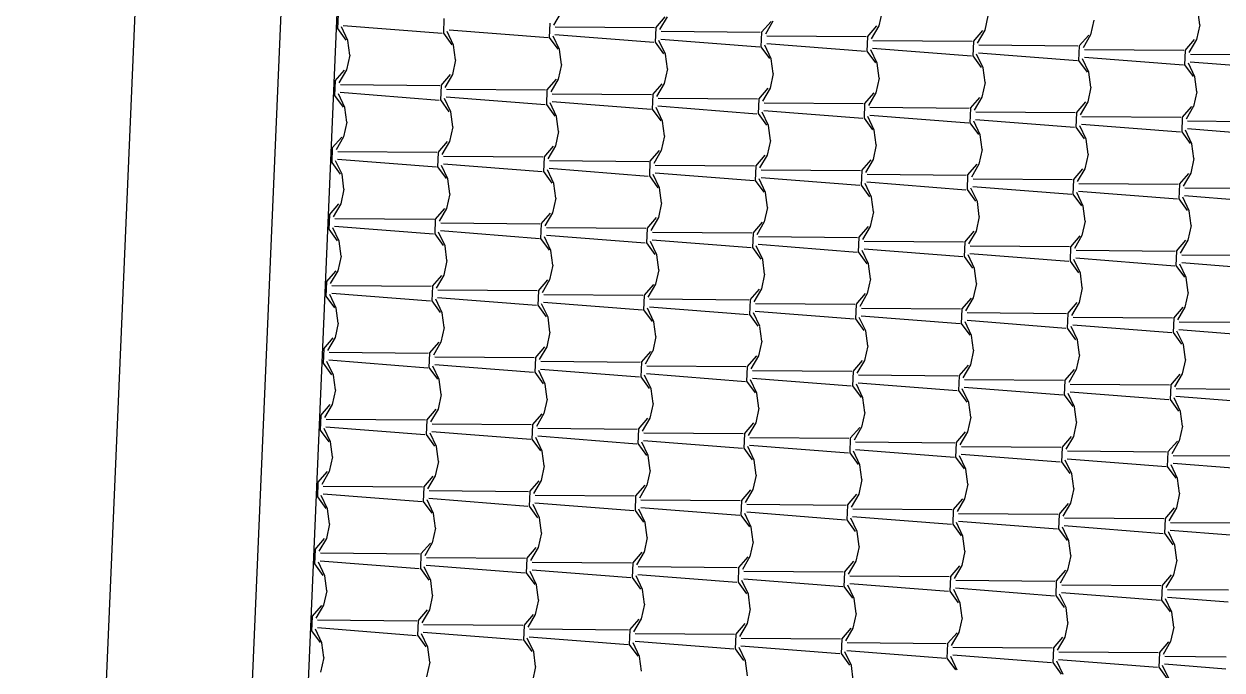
# Model space of a CAD drawing. Extents: x 1037 to 14540, y 1034 to 18285.
# Drawn here: x 6013.7 to 6443.2, y 2989.2 to 3220.7 of the extents above; entities that cross this region are included whole.
import ezdxf

# ---------------------------------------------------------------- set-up
doc = ezdxf.new("R2010")
doc.units = 0
doc.header["$LTSCALE"] = 100
doc.header["$MEASUREMENT"] = 0
doc.layers.get('0').update_dxf_attribs({"color": 240, "linetype": 'CONTINUOUS'})
doc.layers.add('proiezioni', color=252, linetype='CONTINUOUS')
doc.layers.add('retini copertura', color=32, linetype='CONTINUOUS')

# ---------------------------------------------------------------- blocks, each defined once
blk = doc.blocks.new('*X1855')
at = {"color": 0}
for p, q in [((7.8688, 32.2294), (7.8665, 32.1778)), ((8.6685, 32.2365), (8.6415, 32.1902)), ((9.0077, 32.1806), (9.0415, 32.2197)), ((9.0482, 32.2202), (9.0211, 32.1739)), ((9.8191, 32.24), (9.8075, 32.1876)), ((10.1987, 32.2237), (10.1872, 32.1713)), ((10.958, 32.1911), (10.951, 32.2443)), ((7.8665, 32.1778), (7.8969, 32.1359)), ((7.9035, 32.1348), (7.8805, 32.1833)), ((7.8872, 32.189), (8.2418, 32.1613)), ((8.2484, 32.2131), (8.2462, 32.1615)), ((8.6281, 32.1969), (8.6258, 32.1452)), ((8.6473, 32.1841), (9.003, 32.1813)), ((9.0077, 32.1806), (9.0055, 32.1289)), ((9.3874, 32.1643), (9.4212, 32.2034)), ((9.4278, 32.2039), (9.4008, 32.1576)), ((9.767, 32.148), (9.8008, 32.1871)), ((9.8075, 32.1876), (9.7804, 32.1413)), ((10.5784, 32.2074), (10.5668, 32.155)), ((10.958, 32.1911), (10.9465, 32.1387)), ((7.9105, 32.0817), (7.9035, 32.1348)), ((8.2462, 32.1615), (8.2765, 32.1196)), ((8.2831, 32.1185), (8.2601, 32.167)), ((8.2668, 32.1727), (8.6215, 32.145)), ((8.6258, 32.1452), (8.6562, 32.1033)), ((8.6628, 32.1023), (8.6398, 32.1507)), ((8.6465, 32.1564), (9.0011, 32.1287)), ((9.0424, 32.086), (9.0194, 32.1344)), ((9.0261, 32.1401), (9.3808, 32.1124)), ((9.0269, 32.1678), (9.3826, 32.165)), ((9.3874, 32.1643), (9.3851, 32.1126)), ((9.4066, 32.1515), (9.7623, 32.1487)), ((9.767, 32.148), (9.7648, 32.0963)), ((9.7862, 32.1352), (10.1419, 32.1324)), ((10.1467, 32.1317), (10.1444, 32.08)), ((10.1467, 32.1317), (10.1805, 32.1708)), ((10.1871, 32.1713), (10.1601, 32.125)), ((10.5263, 32.1154), (10.5601, 32.1545)), ((10.5668, 32.155), (10.5398, 32.1087)), ((10.906, 32.0991), (10.9398, 32.1382)), ((10.9464, 32.1387), (10.9194, 32.0924)), ((8.2901, 32.0654), (8.2831, 32.1185)), ((8.6698, 32.0491), (8.6628, 32.1022)), ((9.0055, 32.1289), (9.0358, 32.087)), ((9.3851, 32.1126), (9.4155, 32.0707)), ((9.4221, 32.0697), (9.3991, 32.1181)), ((9.4058, 32.1238), (9.7604, 32.0961)), ((9.7648, 32.0963), (9.7951, 32.0544)), ((9.8017, 32.0534), (9.7788, 32.1018)), ((9.7854, 32.1075), (10.1401, 32.0798)), ((10.1651, 32.0912), (10.5197, 32.0635)), ((10.1659, 32.1189), (10.5216, 32.1161)), ((10.5263, 32.1154), (10.5241, 32.0637)), ((10.5455, 32.1026), (10.9012, 32.0998)), ((10.906, 32.0991), (10.9037, 32.0474)), ((7.9105, 32.0817), (7.8989, 32.0293)), ((8.2902, 32.0654), (8.2786, 32.013)), ((8.6698, 32.0491), (8.6583, 31.9967)), ((9.0494, 32.0328), (9.0424, 32.086)), ((9.4291, 32.0165), (9.4221, 32.0697)), ((9.8088, 32.0002), (9.8017, 32.0534)), ((10.1444, 32.08), (10.1748, 32.0381)), ((10.1814, 32.0371), (10.1584, 32.0855)), ((10.5241, 32.0637), (10.5544, 32.0218)), ((10.561, 32.0208), (10.5381, 32.0693)), ((10.5447, 32.075), (10.8994, 32.0473)), ((10.9037, 32.0474), (10.9341, 32.0055)), ((10.9407, 32.0045), (10.9177, 32.053)), ((10.9244, 32.0587), (11.1278, 32.0428)), ((10.9252, 32.0863), (11.1293, 32.0847)), ((7.8585, 31.9897), (7.8923, 32.0288)), ((7.899, 32.0293), (7.8719, 31.983)), ((8.2381, 31.9734), (8.2719, 32.0125)), ((8.2786, 32.013), (8.2516, 31.9667)), ((9.0495, 32.0328), (9.0379, 31.9804)), ((9.4291, 32.0165), (9.4176, 31.9641)), ((10.1884, 31.9839), (10.1814, 32.0371)), ((10.5681, 31.9676), (10.561, 32.0208)), ((10.9477, 31.9513), (10.9407, 32.0045)), ((7.8585, 31.9897), (7.8563, 31.938)), ((7.8777, 31.9769), (8.2334, 31.9741)), ((8.2381, 31.9734), (8.2359, 31.9217)), ((8.2573, 31.9606), (8.613, 31.9578)), ((8.6178, 31.9571), (8.6516, 31.9962)), ((8.6583, 31.9967), (8.6312, 31.9504)), ((8.9974, 31.9408), (9.0312, 31.9799)), ((9.0379, 31.9804), (9.0109, 31.9341)), ((9.3771, 31.9245), (9.4109, 31.9636)), ((9.4176, 31.9641), (9.3905, 31.9178)), ((9.8088, 32.0002), (9.7972, 31.9478)), ((10.1884, 31.9839), (10.1769, 31.9315)), ((10.5681, 31.9676), (10.5565, 31.9152)), ((7.8562, 31.938), (7.8866, 31.8961)), ((7.8932, 31.8951), (7.8702, 31.9435)), ((7.8769, 31.9492), (8.2315, 31.9215)), ((8.2359, 31.9217), (8.2662, 31.8798)), ((8.2728, 31.8788), (8.2499, 31.9272)), ((8.2565, 31.9329), (8.6112, 31.9052)), ((8.6178, 31.9571), (8.6156, 31.9054)), ((8.6362, 31.9166), (8.9908, 31.8889)), ((8.637, 31.9443), (8.9927, 31.9415)), ((8.9974, 31.9408), (8.9952, 31.8891)), ((9.0166, 31.928), (9.3723, 31.9252)), ((9.3771, 31.9245), (9.3749, 31.8728)), ((9.7567, 31.9082), (9.7905, 31.9473)), ((9.7972, 31.9478), (9.7702, 31.9015)), ((10.1364, 31.8919), (10.1702, 31.931)), ((10.1769, 31.9315), (10.1498, 31.8852)), ((10.9477, 31.9513), (10.9362, 31.8989)), ((7.9002, 31.8419), (7.8932, 31.895)), ((8.2798, 31.8256), (8.2728, 31.8788)), ((8.6156, 31.9054), (8.6459, 31.8635)), ((8.6525, 31.8625), (8.6295, 31.9109)), ((8.9952, 31.8891), (9.0255, 31.8472)), ((9.0321, 31.8462), (9.0092, 31.8946)), ((9.0158, 31.9004), (9.3705, 31.8726)), ((9.4118, 31.8299), (9.3888, 31.8784)), ((9.3955, 31.8841), (9.7501, 31.8564)), ((9.3963, 31.9117), (9.752, 31.9089)), ((9.7567, 31.9082), (9.7545, 31.8565)), ((9.7759, 31.8954), (10.1316, 31.8926)), ((10.1364, 31.8919), (10.1342, 31.8402)), ((10.1556, 31.8791), (10.5113, 31.8763)), ((10.516, 31.8756), (10.5138, 31.8239)), ((10.516, 31.8756), (10.5498, 31.9147)), ((10.5565, 31.9152), (10.5295, 31.8689)), ((10.8957, 31.8593), (10.9295, 31.8984)), ((10.9362, 31.899), (10.9091, 31.8526)), ((7.9002, 31.8419), (7.8887, 31.7895)), ((8.6595, 31.8093), (8.6525, 31.8625)), ((9.0392, 31.793), (9.0321, 31.8462)), ((9.3749, 31.8728), (9.4052, 31.8309)), ((9.7545, 31.8565), (9.7848, 31.8146)), ((9.7914, 31.8136), (9.7685, 31.8621)), ((9.7751, 31.8678), (10.1298, 31.8401)), ((10.1342, 31.8402), (10.1645, 31.7983)), ((10.1711, 31.7973), (10.1481, 31.8458)), ((10.1548, 31.8515), (10.5094, 31.8238)), ((10.5344, 31.8352), (10.8891, 31.8075)), ((10.5352, 31.8628), (10.8909, 31.86)), ((10.8957, 31.8593), (10.8935, 31.8076)), ((10.9149, 31.8465), (11.1209, 31.8449)), ((7.8482, 31.7499), (7.882, 31.789)), ((7.8887, 31.7895), (7.8616, 31.7432)), ((8.2799, 31.8256), (8.2683, 31.7732)), ((8.6595, 31.8093), (8.648, 31.7569)), ((9.0392, 31.793), (9.0276, 31.7406)), ((9.4188, 31.7767), (9.4118, 31.8299)), ((9.7985, 31.7604), (9.7914, 31.8136)), ((10.1781, 31.7441), (10.1711, 31.7973)), ((10.5138, 31.8239), (10.5441, 31.782)), ((10.5507, 31.781), (10.5278, 31.8295)), ((10.8935, 31.8076), (10.9238, 31.7658)), ((10.9304, 31.7647), (10.9074, 31.8132)), ((10.9141, 31.8189), (11.1194, 31.8028)), ((7.8482, 31.7499), (7.846, 31.6982)), ((8.2278, 31.7336), (8.2617, 31.7727)), ((8.2683, 31.7732), (8.2413, 31.7269)), ((8.6075, 31.7173), (8.6413, 31.7564)), ((8.648, 31.7569), (8.6209, 31.7106)), ((9.4188, 31.7767), (9.4073, 31.7243)), ((9.7985, 31.7604), (9.7869, 31.708)), ((10.5578, 31.7278), (10.5508, 31.781)), ((10.9374, 31.7115), (10.9304, 31.7647)), ((7.8829, 31.6553), (7.8599, 31.7037)), ((7.8666, 31.7095), (8.2212, 31.6817)), ((7.8674, 31.7371), (8.2231, 31.7343)), ((8.2278, 31.7336), (8.2256, 31.6819)), ((8.247, 31.7208), (8.6027, 31.718)), ((8.6075, 31.7173), (8.6053, 31.6656)), ((8.6267, 31.7045), (8.9824, 31.7017)), ((8.9871, 31.701), (9.021, 31.7401)), ((9.0276, 31.7406), (9.0006, 31.6943)), ((9.3668, 31.6847), (9.4006, 31.7238)), ((9.4073, 31.7243), (9.3802, 31.678)), ((9.7464, 31.6684), (9.7803, 31.7075)), ((9.7869, 31.708), (9.7599, 31.6617)), ((10.1781, 31.7441), (10.1666, 31.6917)), ((10.5578, 31.7278), (10.5462, 31.6754)), ((10.9374, 31.7115), (10.9259, 31.6591)), ((7.846, 31.6982), (7.8763, 31.6563)), ((8.2256, 31.6819), (8.2559, 31.64)), ((8.2625, 31.639), (8.2396, 31.6875)), ((8.2462, 31.6932), (8.6009, 31.6655)), ((8.6053, 31.6656), (8.6356, 31.6237)), ((8.6422, 31.6227), (8.6192, 31.6712)), ((8.6259, 31.6769), (8.9805, 31.6492)), ((8.9871, 31.701), (8.9849, 31.6493)), ((9.0055, 31.6606), (9.3602, 31.6329)), ((9.0063, 31.6882), (9.362, 31.6854)), ((9.3668, 31.6847), (9.3646, 31.633)), ((9.386, 31.6719), (9.7417, 31.6691)), ((9.7464, 31.6684), (9.7442, 31.6167)), ((10.1261, 31.6521), (10.1599, 31.6913)), ((10.1666, 31.6918), (10.1395, 31.6454)), ((10.5057, 31.6358), (10.5396, 31.675)), ((10.5462, 31.6755), (10.5192, 31.6291)), ((10.8854, 31.6195), (10.9192, 31.6587)), ((10.9259, 31.6592), (10.8988, 31.6129)), ((7.8899, 31.6021), (7.8829, 31.6553)), ((8.2696, 31.5858), (8.2625, 31.639)), ((8.6492, 31.5695), (8.6422, 31.6227)), ((8.9849, 31.6493), (9.0152, 31.6074)), ((9.0218, 31.6064), (8.9989, 31.6549)), ((9.3646, 31.633), (9.3949, 31.5911)), ((9.4015, 31.5901), (9.3785, 31.6386)), ((9.3852, 31.6443), (9.7398, 31.6166)), ((9.7442, 31.6167), (9.7745, 31.5749)), ((9.7811, 31.5738), (9.7582, 31.6223)), ((9.7648, 31.628), (10.1195, 31.6003)), ((9.7656, 31.6556), (10.1213, 31.6528)), ((10.1261, 31.6521), (10.1239, 31.6005)), ((10.1453, 31.6393), (10.501, 31.6365)), ((10.5057, 31.6358), (10.5035, 31.5842)), ((10.5249, 31.623), (10.8807, 31.6203)), ((10.8854, 31.6195), (10.8832, 31.5679)), ((7.8899, 31.6021), (7.8784, 31.5497)), ((8.2696, 31.5858), (8.258, 31.5334)), ((9.0289, 31.5532), (9.0218, 31.6064)), ((9.4085, 31.5369), (9.4015, 31.5901)), ((9.7882, 31.5206), (9.7812, 31.5738)), ((10.1239, 31.6005), (10.1542, 31.5586)), ((10.1608, 31.5575), (10.1378, 31.606)), ((10.1445, 31.6117), (10.4991, 31.584)), ((10.5035, 31.5842), (10.5338, 31.5423)), ((10.5405, 31.5412), (10.5175, 31.5897)), ((10.5241, 31.5954), (10.8788, 31.5677)), ((10.9201, 31.5249), (10.8971, 31.5734)), ((10.9038, 31.5791), (11.1109, 31.5629)), ((10.9046, 31.6067), (11.1124, 31.6051)), ((7.8379, 31.5101), (7.8717, 31.5492)), ((7.8784, 31.5497), (7.8513, 31.5034)), ((8.2175, 31.4938), (8.2514, 31.5329)), ((8.258, 31.5334), (8.231, 31.4871)), ((8.6492, 31.5695), (8.6377, 31.5171)), ((9.0289, 31.5532), (9.0173, 31.5008)), ((9.4085, 31.5369), (9.397, 31.4845)), ((10.1678, 31.5043), (10.1608, 31.5575)), ((10.5475, 31.488), (10.5405, 31.5412)), ((10.8832, 31.5679), (10.9135, 31.526)), ((7.8379, 31.5101), (7.8357, 31.4584)), ((7.8571, 31.4973), (8.2128, 31.4945)), ((8.2175, 31.4938), (8.2153, 31.4421)), ((8.5972, 31.4775), (8.631, 31.5166)), ((8.6377, 31.5171), (8.6106, 31.4708)), ((8.9769, 31.4612), (9.0107, 31.5004)), ((9.0173, 31.5009), (8.9903, 31.4545)), ((9.7882, 31.5206), (9.7766, 31.4682)), ((10.1678, 31.5043), (10.1563, 31.452)), ((10.5475, 31.488), (10.5359, 31.4357)), ((10.9271, 31.4718), (10.9201, 31.5249)), ((7.8357, 31.4584), (7.866, 31.4165)), ((7.8726, 31.4155), (7.8496, 31.464)), ((7.8563, 31.4697), (8.211, 31.442)), ((8.2523, 31.3992), (8.2293, 31.4477)), ((8.236, 31.4534), (8.5906, 31.4257)), ((8.2367, 31.481), (8.5925, 31.4782)), ((8.5972, 31.4775), (8.595, 31.4258)), ((8.6164, 31.4647), (8.9721, 31.4619)), ((8.9768, 31.4612), (8.9746, 31.4096)), ((8.996, 31.4484), (9.3518, 31.4457)), ((9.3565, 31.4449), (9.3543, 31.3933)), ((9.3565, 31.4449), (9.3903, 31.4841)), ((9.397, 31.4846), (9.3699, 31.4382)), ((9.7362, 31.4286), (9.77, 31.4678)), ((9.7766, 31.4683), (9.7496, 31.422)), ((10.1158, 31.4123), (10.1496, 31.4515)), ((10.1563, 31.452), (10.1292, 31.4057)), ((10.9271, 31.4717), (10.9156, 31.4194)), ((7.8796, 31.3623), (7.8726, 31.4155)), ((8.2153, 31.4421), (8.2457, 31.4002)), ((8.595, 31.4258), (8.6253, 31.3839)), ((8.6319, 31.3829), (8.6089, 31.4314)), ((8.6156, 31.4371), (8.9703, 31.4094)), ((8.9746, 31.4095), (9.005, 31.3677)), ((9.0116, 31.3666), (8.9886, 31.4151)), ((8.9953, 31.4208), (9.3499, 31.3931)), ((9.3749, 31.4045), (9.7296, 31.3768)), ((9.3757, 31.4321), (9.7314, 31.4294)), ((9.7361, 31.4286), (9.7339, 31.377)), ((9.7553, 31.4158), (10.1111, 31.4131)), ((10.1158, 31.4123), (10.1136, 31.3607)), ((10.4955, 31.396), (10.5293, 31.4352)), ((10.5359, 31.4357), (10.5089, 31.3894)), ((10.8751, 31.3798), (10.9089, 31.4189)), ((10.9156, 31.4194), (10.8885, 31.3731)), ((7.8796, 31.3623), (7.8681, 31.3099)), ((8.2593, 31.346), (8.2522, 31.3992)), ((8.6389, 31.3297), (8.6319, 31.3829)), ((9.0186, 31.3134), (9.0116, 31.3666)), ((9.3543, 31.3933), (9.3846, 31.3514)), ((9.3912, 31.3503), (9.3682, 31.3988)), ((9.7339, 31.377), (9.7643, 31.3351)), ((9.7709, 31.334), (9.7479, 31.3825)), ((9.7546, 31.3882), (10.1092, 31.3605)), ((10.1136, 31.3607), (10.1439, 31.3188)), ((10.1505, 31.3177), (10.1275, 31.3662)), ((10.1342, 31.3719), (10.4889, 31.3442)), ((10.135, 31.3996), (10.4907, 31.3968)), ((10.4954, 31.3961), (10.4932, 31.3444)), ((10.5146, 31.3833), (10.8704, 31.3805)), ((10.8751, 31.3798), (10.8729, 31.3281)), ((10.8943, 31.367), (11.104, 31.3653)), ((8.2593, 31.346), (8.2477, 31.2936)), ((8.6389, 31.3297), (8.6274, 31.2773)), ((9.3982, 31.2971), (9.3912, 31.3503)), ((9.7779, 31.2809), (9.7709, 31.334)), ((10.1575, 31.2646), (10.1505, 31.3177)), ((10.4932, 31.3444), (10.5236, 31.3025)), ((10.5302, 31.3014), (10.5072, 31.3499)), ((10.5139, 31.3556), (10.8685, 31.3279)), ((10.8729, 31.3281), (10.9032, 31.2862)), ((10.9098, 31.2852), (10.8868, 31.3336)), ((10.8935, 31.3393), (11.1025, 31.323)), ((7.8276, 31.2703), (7.8614, 31.3095)), ((7.8681, 31.3099), (7.841, 31.2636)), ((8.2073, 31.254), (8.2411, 31.2932)), ((8.2477, 31.2937), (8.2207, 31.2473)), ((8.5869, 31.2377), (8.6207, 31.2769)), ((8.6274, 31.2774), (8.6003, 31.231)), ((9.0186, 31.3134), (9.007, 31.2611)), ((9.3982, 31.2971), (9.3867, 31.2448)), ((9.7779, 31.2808), (9.7663, 31.2285)), ((10.5372, 31.2483), (10.5302, 31.3014)), ((10.9168, 31.232), (10.9098, 31.2852)), ((7.8276, 31.2703), (7.8254, 31.2187)), ((7.846, 31.2299), (8.2007, 31.2022)), ((7.8468, 31.2575), (8.2025, 31.2548)), ((8.2073, 31.254), (8.205, 31.2024)), ((8.2264, 31.2412), (8.5822, 31.2385)), ((8.5869, 31.2377), (8.5847, 31.1861)), ((8.9666, 31.2214), (9.0004, 31.2606)), ((9.007, 31.2611), (8.98, 31.2148)), ((9.3462, 31.2051), (9.38, 31.2443)), ((9.3867, 31.2448), (9.3596, 31.1985)), ((10.1576, 31.2646), (10.146, 31.2122)), ((10.5372, 31.2483), (10.5257, 31.1959)), ((10.9169, 31.232), (10.9053, 31.1796)), ((7.8254, 31.2186), (7.8557, 31.1768)), ((7.8623, 31.1757), (7.8393, 31.2242)), ((8.205, 31.2024), (8.2354, 31.1605)), ((8.242, 31.1594), (8.219, 31.2079)), ((8.2257, 31.2136), (8.5803, 31.1859)), ((8.5847, 31.1861), (8.615, 31.1442)), ((8.6216, 31.1431), (8.5986, 31.1916)), ((8.6053, 31.1973), (8.96, 31.1696)), ((8.6061, 31.2249), (8.9618, 31.2222)), ((8.9666, 31.2214), (8.9643, 31.1698)), ((8.9857, 31.2087), (9.3415, 31.2059)), ((9.3462, 31.2052), (9.344, 31.1535)), ((9.3654, 31.1924), (9.7211, 31.1896)), ((9.7259, 31.1889), (9.7236, 31.1372)), ((9.7259, 31.1888), (9.7597, 31.228)), ((9.7663, 31.2285), (9.7393, 31.1822)), ((10.1055, 31.1726), (10.1393, 31.2117)), ((10.146, 31.2122), (10.1189, 31.1659)), ((10.4852, 31.1563), (10.519, 31.1954)), ((10.5256, 31.1959), (10.4986, 31.1496)), ((7.8693, 31.1225), (7.8623, 31.1757)), ((8.249, 31.1062), (8.242, 31.1594)), ((8.6286, 31.09), (8.6216, 31.1431)), ((8.9643, 31.1698), (8.9947, 31.1279)), ((9.0013, 31.1268), (8.9783, 31.1753)), ((8.985, 31.181), (9.3396, 31.1533)), ((9.344, 31.1535), (9.3743, 31.1116)), ((9.3809, 31.1106), (9.3579, 31.159)), ((9.3646, 31.1647), (9.7193, 31.137)), ((9.7443, 31.1484), (10.0989, 31.1207)), ((9.745, 31.1761), (10.1008, 31.1733)), ((10.1055, 31.1726), (10.1033, 31.1209)), ((10.1247, 31.1598), (10.4804, 31.157)), ((10.4852, 31.1563), (10.4829, 31.1046)), ((10.5043, 31.1435), (10.8601, 31.1407)), ((10.8648, 31.14), (10.8986, 31.1791)), ((10.9053, 31.1796), (10.8782, 31.1333)), ((7.8693, 31.1225), (7.8578, 31.0702)), ((8.249, 31.1062), (8.2374, 31.0539)), ((9.0083, 31.0737), (9.0013, 31.1268)), ((9.3879, 31.0574), (9.3809, 31.1105)), ((9.7236, 31.1372), (9.754, 31.0953)), ((9.7606, 31.0943), (9.7376, 31.1427)), ((10.1033, 31.1209), (10.1336, 31.079)), ((10.1402, 31.078), (10.1172, 31.1264)), ((10.1239, 31.1321), (10.4786, 31.1044)), ((10.4829, 31.1046), (10.5133, 31.0627)), ((10.5199, 31.0617), (10.4969, 31.1101)), ((10.5036, 31.1158), (10.8582, 31.0881)), ((10.8648, 31.14), (10.8626, 31.0883)), ((10.884, 31.1272), (11.0956, 31.1255)), ((7.8173, 31.0305), (7.8511, 31.0697)), ((7.8578, 31.0702), (7.8307, 31.0239)), ((8.6286, 31.0899), (8.6171, 31.0376)), ((9.0083, 31.0737), (8.9968, 31.0213)), ((9.388, 31.0574), (9.3764, 31.005)), ((9.7676, 31.0411), (9.7606, 31.0942)), ((10.1472, 31.0248), (10.1402, 31.078)), ((10.5269, 31.0085), (10.5199, 31.0617)), ((10.8626, 31.0883), (10.8929, 31.0464)), ((10.8995, 31.0454), (10.8765, 31.0938)), ((10.8832, 31.0996), (11.0941, 31.0831)), ((7.8173, 31.0305), (7.8151, 30.9789)), ((7.8365, 31.0178), (8.1922, 31.015)), ((8.197, 31.0143), (8.1947, 30.9626)), ((8.197, 31.0142), (8.2308, 31.0534)), ((8.2374, 31.0539), (8.2104, 31.0076)), ((8.5766, 30.9979), (8.6104, 31.0371)), ((8.6171, 31.0376), (8.59, 30.9913)), ((8.9563, 30.9817), (8.9901, 31.0208)), ((8.9967, 31.0213), (8.9697, 30.975)), ((9.7676, 31.0411), (9.7561, 30.9887)), ((10.1473, 31.0248), (10.1357, 30.9724)), ((10.9066, 30.9922), (10.8995, 31.0454)), ((7.8151, 30.9789), (7.8454, 30.937)), ((7.852, 30.9359), (7.829, 30.9844)), ((7.8357, 30.9901), (8.1904, 30.9624)), ((8.2154, 30.9738), (8.57, 30.9461)), ((8.2161, 31.0015), (8.5719, 30.9987)), ((8.5766, 30.998), (8.5744, 30.9463)), ((8.5958, 30.9852), (8.9515, 30.9824)), ((8.9563, 30.9817), (8.954, 30.93)), ((9.3359, 30.9654), (9.3697, 31.0045)), ((9.3764, 31.005), (9.3493, 30.9587)), ((9.7156, 30.9491), (9.7494, 30.9882)), ((9.756, 30.9887), (9.729, 30.9424)), ((10.0952, 30.9328), (10.129, 30.9719)), ((10.1357, 30.9724), (10.1087, 30.9261)), ((10.5269, 31.0085), (10.5154, 30.9561)), ((10.9066, 30.9922), (10.895, 30.9398)), ((7.859, 30.8828), (7.852, 30.9359)), ((8.1947, 30.9626), (8.2251, 30.9207)), ((8.2317, 30.9197), (8.2087, 30.9681)), ((8.5744, 30.9463), (8.6047, 30.9044)), ((8.6113, 30.9034), (8.5883, 30.9518)), ((8.595, 30.9575), (8.9497, 30.9298)), ((8.954, 30.93), (8.9844, 30.8881)), ((8.991, 30.8871), (8.968, 30.9355)), ((8.9747, 30.9412), (9.3293, 30.9135)), ((8.9754, 30.9689), (9.3312, 30.9661)), ((9.3359, 30.9654), (9.3337, 30.9137)), ((9.3551, 30.9526), (9.7108, 30.9498)), ((9.7156, 30.9491), (9.7133, 30.8974)), ((9.7347, 30.9363), (10.0905, 30.9335)), ((10.0952, 30.9328), (10.093, 30.8811)), ((10.4749, 30.9165), (10.5087, 30.9556)), ((10.5153, 30.9561), (10.4883, 30.9098)), ((10.8545, 30.9002), (10.8883, 30.9393)), ((10.895, 30.9398), (10.868, 30.8935)), ((8.2387, 30.8665), (8.2317, 30.9196)), ((8.6183, 30.8502), (8.6113, 30.9033)), ((8.998, 30.8339), (8.991, 30.8871)), ((9.3337, 30.9137), (9.364, 30.8718)), ((9.3706, 30.8708), (9.3477, 30.9192)), ((9.3543, 30.9249), (9.709, 30.8972)), ((9.7133, 30.8974), (9.7437, 30.8555)), ((9.7503, 30.8545), (9.7273, 30.9029)), ((9.734, 30.9087), (10.0886, 30.8809)), ((10.1299, 30.8382), (10.107, 30.8866)), ((10.1136, 30.8924), (10.4683, 30.8647)), ((10.1144, 30.92), (10.4701, 30.9172)), ((10.4749, 30.9165), (10.4726, 30.8648)), ((10.494, 30.9037), (10.8498, 30.9009)), ((10.8545, 30.9002), (10.8523, 30.8485)), ((10.8737, 30.8874), (11.0871, 30.8857)), ((7.859, 30.8828), (7.8475, 30.8304)), ((8.2387, 30.8665), (8.2272, 30.8141)), ((8.6184, 30.8502), (8.6068, 30.7978)), ((9.3776, 30.8176), (9.3706, 30.8708)), ((9.7573, 30.8013), (9.7503, 30.8545)), ((10.093, 30.8811), (10.1233, 30.8392)), ((10.4726, 30.8648), (10.503, 30.8229)), ((10.5096, 30.8219), (10.4866, 30.8704)), ((10.4933, 30.8761), (10.8479, 30.8484)), ((10.8523, 30.8485), (10.8826, 30.8066)), ((10.8892, 30.8056), (10.8663, 30.8541)), ((10.8729, 30.8598), (11.0856, 30.8432)), ((7.807, 30.7908), (7.8408, 30.8299)), ((7.8475, 30.8304), (7.8205, 30.7841)), ((8.1867, 30.7745), (8.2205, 30.8136)), ((8.2272, 30.8141), (8.2001, 30.7678)), ((8.998, 30.8339), (8.9865, 30.7815)), ((9.3777, 30.8176), (9.3661, 30.7652)), ((9.7573, 30.8013), (9.7458, 30.7489)), ((10.137, 30.785), (10.1299, 30.8382)), ((10.5166, 30.7687), (10.5096, 30.8219)), ((10.8963, 30.7524), (10.8892, 30.8056)), ((7.807, 30.7908), (7.8048, 30.7391)), ((7.8262, 30.778), (8.1819, 30.7752)), ((8.1867, 30.7745), (8.1845, 30.7228)), ((8.2058, 30.7617), (8.5616, 30.7589)), ((8.5663, 30.7582), (8.5641, 30.7065)), ((8.5663, 30.7582), (8.6001, 30.7973)), ((8.6068, 30.7978), (8.5798, 30.7515)), ((8.946, 30.7419), (8.9798, 30.781)), ((8.9865, 30.7815), (8.9594, 30.7352)), ((9.3256, 30.7256), (9.3594, 30.7647)), ((9.3661, 30.7652), (9.3391, 30.7189)), ((10.137, 30.785), (10.1254, 30.7326)), ((10.5166, 30.7687), (10.5051, 30.7163)), ((7.8048, 30.7391), (7.8351, 30.6972)), ((7.8417, 30.6962), (7.8188, 30.7446)), ((7.8254, 30.7503), (8.1801, 30.7226)), ((8.1844, 30.7228), (8.2148, 30.6809)), ((8.2214, 30.6799), (8.1984, 30.7283)), ((8.2051, 30.734), (8.5598, 30.7063)), ((8.5847, 30.7178), (8.9394, 30.6901)), ((8.5855, 30.7454), (8.9412, 30.7426)), ((8.946, 30.7419), (8.9438, 30.6902)), ((8.9651, 30.7291), (9.3209, 30.7263)), ((9.3256, 30.7256), (9.3234, 30.6739)), ((9.7053, 30.7093), (9.7391, 30.7484)), ((9.7458, 30.7489), (9.7187, 30.7026)), ((10.0849, 30.693), (10.1187, 30.7321)), ((10.1254, 30.7326), (10.0984, 30.6863)), ((10.4646, 30.6767), (10.4984, 30.7158)), ((10.5051, 30.7163), (10.478, 30.67)), ((10.8963, 30.7524), (10.8847, 30.7)), ((7.8487, 30.643), (7.8417, 30.6962)), ((8.2284, 30.6267), (8.2214, 30.6799)), ((8.5641, 30.7065), (8.5944, 30.6646)), ((8.601, 30.6636), (8.5781, 30.712)), ((8.9438, 30.6902), (8.9741, 30.6483)), ((8.9807, 30.6473), (8.9577, 30.6958)), ((8.9644, 30.7015), (9.3191, 30.6738)), ((9.3234, 30.6739), (9.3537, 30.632)), ((9.3603, 30.631), (9.3374, 30.6795)), ((9.3441, 30.6852), (9.6987, 30.6575)), ((9.3448, 30.7128), (9.7005, 30.71)), ((9.7053, 30.7093), (9.7031, 30.6576)), ((9.7244, 30.6965), (10.0802, 30.6937)), ((10.0849, 30.693), (10.0827, 30.6413)), ((10.1041, 30.6802), (10.4598, 30.6774)), ((10.4646, 30.6767), (10.4624, 30.625)), ((10.8442, 30.6604), (10.878, 30.6995)), ((10.8847, 30.7001), (10.8577, 30.6537)), ((7.8488, 30.643), (7.8372, 30.5906)), ((8.608, 30.6104), (8.601, 30.6636)), ((8.9877, 30.5941), (8.9807, 30.6473)), ((9.3674, 30.5778), (9.3603, 30.631)), ((9.7031, 30.6576), (9.7334, 30.6157)), ((9.74, 30.6147), (9.717, 30.6632)), ((9.7237, 30.6689), (10.0784, 30.6412)), ((10.0827, 30.6413), (10.113, 30.5994)), ((10.1196, 30.5984), (10.0967, 30.6469)), ((10.1034, 30.6526), (10.458, 30.6249)), ((10.4993, 30.5821), (10.4763, 30.6306)), ((10.483, 30.6363), (10.8377, 30.6086)), ((10.4837, 30.6639), (10.8395, 30.6611)), ((10.8442, 30.6604), (10.842, 30.6088)), ((10.8634, 30.6476), (11.0787, 30.646)), ((7.7967, 30.551), (7.8306, 30.5901)), ((7.8372, 30.5906), (7.8102, 30.5443)), ((8.2284, 30.6267), (8.2169, 30.5743)), ((8.6081, 30.6104), (8.5965, 30.558)), ((8.9877, 30.5941), (8.9762, 30.5417)), ((9.747, 30.5615), (9.74, 30.6147)), ((10.1267, 30.5452), (10.1196, 30.5984)), ((10.4624, 30.625), (10.4927, 30.5832)), ((10.842, 30.6087), (10.8723, 30.5669)), ((10.8789, 30.5658), (10.856, 30.6143)), ((10.8627, 30.62), (11.0772, 30.6032)), ((7.7967, 30.551), (7.7945, 30.4993)), ((8.1764, 30.5347), (8.2102, 30.5738)), ((8.2169, 30.5743), (8.1898, 30.528)), ((8.556, 30.5184), (8.5899, 30.5575)), ((8.5965, 30.558), (8.5695, 30.5117)), ((8.9762, 30.5417), (8.9491, 30.4954)), ((9.3674, 30.5778), (9.3558, 30.5254)), ((9.747, 30.5615), (9.7355, 30.5091)), ((10.1267, 30.5452), (10.1151, 30.4928)), ((10.5063, 30.5289), (10.4993, 30.5821)), ((10.886, 30.5126), (10.879, 30.5658)), ((7.7945, 30.4993), (7.8248, 30.4574)), ((7.8314, 30.4564), (7.8085, 30.5049)), ((7.8152, 30.5106), (8.1698, 30.4829)), ((7.8159, 30.5382), (8.1716, 30.5354)), ((8.1764, 30.5347), (8.1742, 30.483)), ((8.1956, 30.5219), (8.5513, 30.5191)), ((8.556, 30.5184), (8.5538, 30.4667)), ((8.5752, 30.5056), (8.9309, 30.5028)), ((8.9357, 30.5021), (8.9335, 30.4504)), ((8.9357, 30.5021), (8.9695, 30.5412)), ((9.3153, 30.4858), (9.3492, 30.5249)), ((9.3558, 30.5254), (9.3288, 30.4791)), ((9.695, 30.4695), (9.7288, 30.5086)), ((9.7355, 30.5092), (9.7084, 30.4628)), ((10.5063, 30.5289), (10.4948, 30.4765)), ((10.886, 30.5126), (10.8744, 30.4602)), ((7.8384, 30.4032), (7.8314, 30.4564)), ((8.1742, 30.483), (8.2045, 30.4411)), ((8.2111, 30.4401), (8.1881, 30.4886)), ((8.1948, 30.4943), (8.5495, 30.4666)), ((8.5538, 30.4667), (8.5841, 30.4248)), ((8.5907, 30.4238), (8.5678, 30.4723)), ((8.5745, 30.478), (8.9291, 30.4503)), ((8.9704, 30.4075), (8.9474, 30.456)), ((8.9541, 30.4617), (9.3088, 30.434)), ((8.9549, 30.4893), (9.3106, 30.4865)), ((9.3153, 30.4858), (9.3131, 30.4341)), ((9.3345, 30.473), (9.6902, 30.4703)), ((9.695, 30.4695), (9.6928, 30.4178)), ((9.7142, 30.4567), (10.0699, 30.454)), ((10.0746, 30.4532), (10.1085, 30.4924)), ((10.1151, 30.4929), (10.0881, 30.4465)), ((10.4543, 30.4369), (10.4881, 30.4761)), ((10.4948, 30.4766), (10.4677, 30.4303)), ((10.8339, 30.4206), (10.8678, 30.4598)), ((10.8744, 30.4603), (10.8474, 30.414)), ((8.2181, 30.3869), (8.2111, 30.4401)), ((8.5978, 30.3706), (8.5907, 30.4238)), ((8.9335, 30.4504), (8.9638, 30.4085)), ((9.3131, 30.4341), (9.3434, 30.3922)), ((9.35, 30.3912), (9.3271, 30.4397)), ((9.3338, 30.4454), (9.6884, 30.4177)), ((9.6928, 30.4178), (9.7231, 30.376)), ((9.7297, 30.3749), (9.7067, 30.4234)), ((9.7134, 30.4291), (10.0681, 30.4014)), ((10.0746, 30.4532), (10.0724, 30.4016)), ((10.0931, 30.4128), (10.4477, 30.3851)), ((10.0938, 30.4404), (10.4495, 30.4377)), ((10.4543, 30.4369), (10.4521, 30.3853)), ((10.4735, 30.4242), (10.8292, 30.4214)), ((10.8339, 30.4206), (10.8317, 30.369)), ((7.8385, 30.4032), (7.8269, 30.3508)), ((8.2181, 30.3869), (8.2066, 30.3345)), ((8.5978, 30.3706), (8.5862, 30.3182)), ((8.9774, 30.3543), (8.9704, 30.4075)), ((9.3571, 30.338), (9.35, 30.3912)), ((9.7367, 30.3217), (9.7297, 30.3749)), ((10.0724, 30.4016), (10.1027, 30.3597)), ((10.1093, 30.3586), (10.0864, 30.4071)), ((10.4521, 30.3853), (10.4824, 30.3434)), ((10.489, 30.3423), (10.466, 30.3908)), ((10.4727, 30.3965), (10.8274, 30.3688)), ((10.8687, 30.326), (10.8457, 30.3745)), ((10.8524, 30.3802), (11.0688, 30.3633)), ((10.8531, 30.4079), (11.0703, 30.4062)), ((7.7864, 30.3112), (7.8203, 30.3503)), ((7.8269, 30.3508), (7.7999, 30.3045)), ((8.1661, 30.2949), (8.1999, 30.334)), ((8.2066, 30.3345), (8.1795, 30.2882)), ((8.9774, 30.3543), (8.9659, 30.3019)), ((9.3571, 30.338), (9.3455, 30.2856)), ((10.1164, 30.3054), (10.1094, 30.3586)), ((10.496, 30.2892), (10.489, 30.3423)), ((10.8317, 30.369), (10.862, 30.3271)), ((7.7864, 30.3112), (7.7842, 30.2595)), ((7.8056, 30.2984), (8.1613, 30.2956)), ((8.1661, 30.2949), (8.1639, 30.2432)), ((8.5458, 30.2786), (8.5796, 30.3177)), ((8.5862, 30.3182), (8.5592, 30.2719)), ((8.9254, 30.2623), (8.9592, 30.3015)), ((8.9659, 30.302), (8.9388, 30.2556)), ((9.3051, 30.246), (9.3389, 30.2852)), ((9.3455, 30.2857), (9.3185, 30.2393)), ((9.7367, 30.3217), (9.7252, 30.2694)), ((10.1164, 30.3054), (10.1048, 30.2531)), ((10.496, 30.2891), (10.4845, 30.2368)), ((10.8757, 30.2729), (10.8687, 30.326)), ((7.7842, 30.2595), (7.8146, 30.2176)), ((7.8212, 30.2166), (7.7982, 30.2651)), ((7.8049, 30.2708), (8.1595, 30.2431)), ((8.1639, 30.2432), (8.1942, 30.2013)), ((8.2008, 30.2003), (8.1778, 30.2488)), ((8.1845, 30.2545), (8.5392, 30.2268)), ((8.1853, 30.2821), (8.541, 30.2794)), ((8.5457, 30.2786), (8.5435, 30.2269)), ((8.5649, 30.2658), (8.9206, 30.2631)), ((8.9254, 30.2623), (8.9232, 30.2107)), ((8.9446, 30.2495), (9.3003, 30.2468)), ((9.305, 30.246), (9.3028, 30.1944)), ((9.6847, 30.2297), (9.7185, 30.2689)), ((9.7252, 30.2694), (9.6981, 30.2231)), ((10.0644, 30.2134), (10.0982, 30.2526)), ((10.1048, 30.2531), (10.0778, 30.2068)), ((10.8757, 30.2728), (10.8642, 30.2205)), ((7.8282, 30.1634), (7.8211, 30.2166)), ((8.2078, 30.1471), (8.2008, 30.2003)), ((8.5435, 30.2269), (8.5739, 30.1851)), ((8.5805, 30.184), (8.5575, 30.2325)), ((8.5642, 30.2382), (8.9188, 30.2105)), ((8.9232, 30.2106), (8.9535, 30.1688)), ((8.9601, 30.1677), (8.9371, 30.2162)), ((8.9438, 30.2219), (9.2985, 30.1942)), ((9.3398, 30.1514), (9.3168, 30.1999)), ((9.3235, 30.2056), (9.6781, 30.1779)), ((9.3242, 30.2333), (9.6799, 30.2305)), ((9.6847, 30.2297), (9.6825, 30.1781)), ((9.7039, 30.217), (10.0596, 30.2142)), ((10.0643, 30.2135), (10.0621, 30.1618)), ((10.0835, 30.2007), (10.4392, 30.1979)), ((10.444, 30.1971), (10.4778, 30.2363)), ((10.4845, 30.2368), (10.4574, 30.1905)), ((10.8237, 30.1809), (10.8575, 30.22)), ((10.8641, 30.2205), (10.8371, 30.1742)), ((7.8282, 30.1634), (7.8166, 30.111)), ((8.5875, 30.1308), (8.5804, 30.184)), ((8.9671, 30.1145), (8.9601, 30.1677)), ((9.3028, 30.1944), (9.3332, 30.1525)), ((9.6825, 30.1781), (9.7128, 30.1362)), ((9.7194, 30.1351), (9.6964, 30.1836)), ((9.7031, 30.1893), (10.0578, 30.1616)), ((10.0621, 30.1618), (10.0925, 30.1199)), ((10.0991, 30.1188), (10.0761, 30.1673)), ((10.0828, 30.173), (10.4374, 30.1453)), ((10.444, 30.1972), (10.4418, 30.1455)), ((10.4624, 30.1567), (10.8171, 30.129)), ((10.4632, 30.1844), (10.8189, 30.1816)), ((10.8236, 30.1809), (10.8214, 30.1292)), ((10.8428, 30.1681), (11.0618, 30.1664)), ((8.2078, 30.1471), (8.1963, 30.0947)), ((8.5875, 30.1308), (8.5759, 30.0785)), ((8.9671, 30.1145), (8.9556, 30.0622)), ((9.3468, 30.0982), (9.3398, 30.1514)), ((9.7264, 30.082), (9.7194, 30.1351)), ((10.1061, 30.0657), (10.0991, 30.1188)), ((10.4418, 30.1455), (10.4721, 30.1036)), ((10.4787, 30.1026), (10.4557, 30.151)), ((10.8214, 30.1292), (10.8518, 30.0873)), ((10.8584, 30.0863), (10.8354, 30.1347)), ((10.8421, 30.1404), (11.0603, 30.1234)), ((7.7762, 30.0714), (7.7739, 30.0198)), ((7.7762, 30.0714), (7.81, 30.1106)), ((7.8166, 30.1111), (7.7896, 30.0647)), ((8.1558, 30.0551), (8.1896, 30.0943)), ((8.1963, 30.0948), (8.1692, 30.0484)), ((8.5355, 30.0388), (8.5693, 30.078)), ((8.5759, 30.0785), (8.5489, 30.0322)), ((9.3468, 30.0982), (9.3352, 30.0459)), ((9.7264, 30.0819), (9.7149, 30.0296)), ((10.4857, 30.0494), (10.4787, 30.1025)), ((10.8654, 30.0331), (10.8584, 30.0863)), ((7.7946, 30.031), (8.1492, 30.0033)), ((7.7953, 30.0586), (8.151, 30.0559)), ((8.1558, 30.0551), (8.1536, 30.0035)), ((8.175, 30.0424), (8.5307, 30.0396)), ((8.5355, 30.0388), (8.5332, 29.9872)), ((8.5546, 30.0261), (8.9103, 30.0233)), ((8.9151, 30.0225), (8.9489, 30.0617)), ((8.9556, 30.0622), (8.9285, 30.0159)), ((9.2948, 30.0062), (9.3286, 30.0454)), ((9.3352, 30.0459), (9.3082, 29.9996)), ((9.6744, 29.99), (9.7082, 30.0291)), ((9.7149, 30.0296), (9.6878, 29.9833)), ((10.1061, 30.0657), (10.0946, 30.0133)), ((10.4858, 30.0494), (10.4742, 29.997)), ((10.8654, 30.0331), (10.8539, 29.9807)), ((7.7739, 30.0197), (7.8043, 29.9779)), ((7.8109, 29.9768), (7.7879, 30.0253)), ((8.1536, 30.0035), (8.1839, 29.9616)), ((8.1905, 29.9605), (8.1675, 30.009)), ((8.1742, 30.0147), (8.5289, 29.987)), ((8.5332, 29.9872), (8.5636, 29.9453)), ((8.5702, 29.9442), (8.5472, 29.9927)), ((8.5539, 29.9984), (8.9085, 29.9707)), ((8.9151, 30.0225), (8.9129, 29.9709)), ((8.9343, 30.0098), (9.29, 30.007)), ((9.2948, 30.0063), (9.2925, 29.9546)), ((9.3139, 29.9935), (9.6696, 29.9907)), ((9.6744, 29.99), (9.6722, 29.9383)), ((10.0541, 29.9737), (10.0879, 30.0128)), ((10.0945, 30.0133), (10.0675, 29.967)), ((10.4337, 29.9574), (10.4675, 29.9965)), ((10.4742, 29.997), (10.4471, 29.9507)), ((7.8179, 29.9236), (7.8108, 29.9768)), ((8.1975, 29.9073), (8.1905, 29.9605)), ((8.5772, 29.8911), (8.5702, 29.9442)), ((8.9129, 29.9709), (8.9432, 29.929)), ((8.9498, 29.9279), (8.9268, 29.9764)), ((8.9335, 29.9821), (9.2882, 29.9544)), ((9.2925, 29.9546), (9.3229, 29.9127)), ((9.3295, 29.9117), (9.3065, 29.9601)), ((9.3132, 29.9658), (9.6678, 29.9381)), ((9.7091, 29.8954), (9.6861, 29.9438)), ((9.6928, 29.9495), (10.0475, 29.9218)), ((9.6936, 29.9772), (10.0493, 29.9744)), ((10.0541, 29.9737), (10.0518, 29.922)), ((10.0732, 29.9609), (10.4289, 29.9581)), ((10.4337, 29.9574), (10.4315, 29.9057)), ((10.4529, 29.9446), (10.8086, 29.9418)), ((10.8134, 29.9411), (10.8111, 29.8894)), ((10.8134, 29.9411), (10.8472, 29.9802)), ((10.8538, 29.9807), (10.8268, 29.9344)), ((7.8179, 29.9236), (7.8063, 29.8713)), ((8.1975, 29.9073), (8.186, 29.855)), ((8.9568, 29.8748), (8.9498, 29.9279)), ((9.3365, 29.8585), (9.3295, 29.9116)), ((9.6722, 29.9383), (9.7025, 29.8964)), ((10.0518, 29.922), (10.0822, 29.8801)), ((10.0888, 29.8791), (10.0658, 29.9275)), ((10.0725, 29.9333), (10.4271, 29.9055)), ((10.4315, 29.9057), (10.4618, 29.8638)), ((10.4684, 29.8628), (10.4454, 29.9112)), ((10.4521, 29.917), (10.8068, 29.8893)), ((10.8318, 29.9007), (11.0519, 29.8835)), ((10.8325, 29.9283), (11.0534, 29.9266)), ((8.5772, 29.8911), (8.5656, 29.8387)), ((9.7161, 29.8422), (9.7091, 29.8954)), ((10.8111, 29.8894), (10.8415, 29.8475)), ((10.8481, 29.8465), (10.8251, 29.8949))]:
    blk.add_line(p, q, dxfattribs=at)

msp = doc.modelspace()

# ---------------------------------------------------------------- linework, layer by layer
at = {"layer": 'proiezioni'}
for p, q in [((6013.67, 2296.45), (6089.55, 4064.68)), ((6063.99, 2247.38), (6141.87, 4061.94)), ((6083.24, 2229.38), (6161.84, 4060.9))]:
    msp.add_line(p, q, dxfattribs=at)

# ---------------------------------------------------------------- block references
at = {"layer": 'retini copertura', "xscale": 100, "yscale": 100, "zscale": 100}
msp.add_blockref('*X1855', (5339.41, 1.3), dxfattribs=at)

doc.saveas('drawing.dxf')
